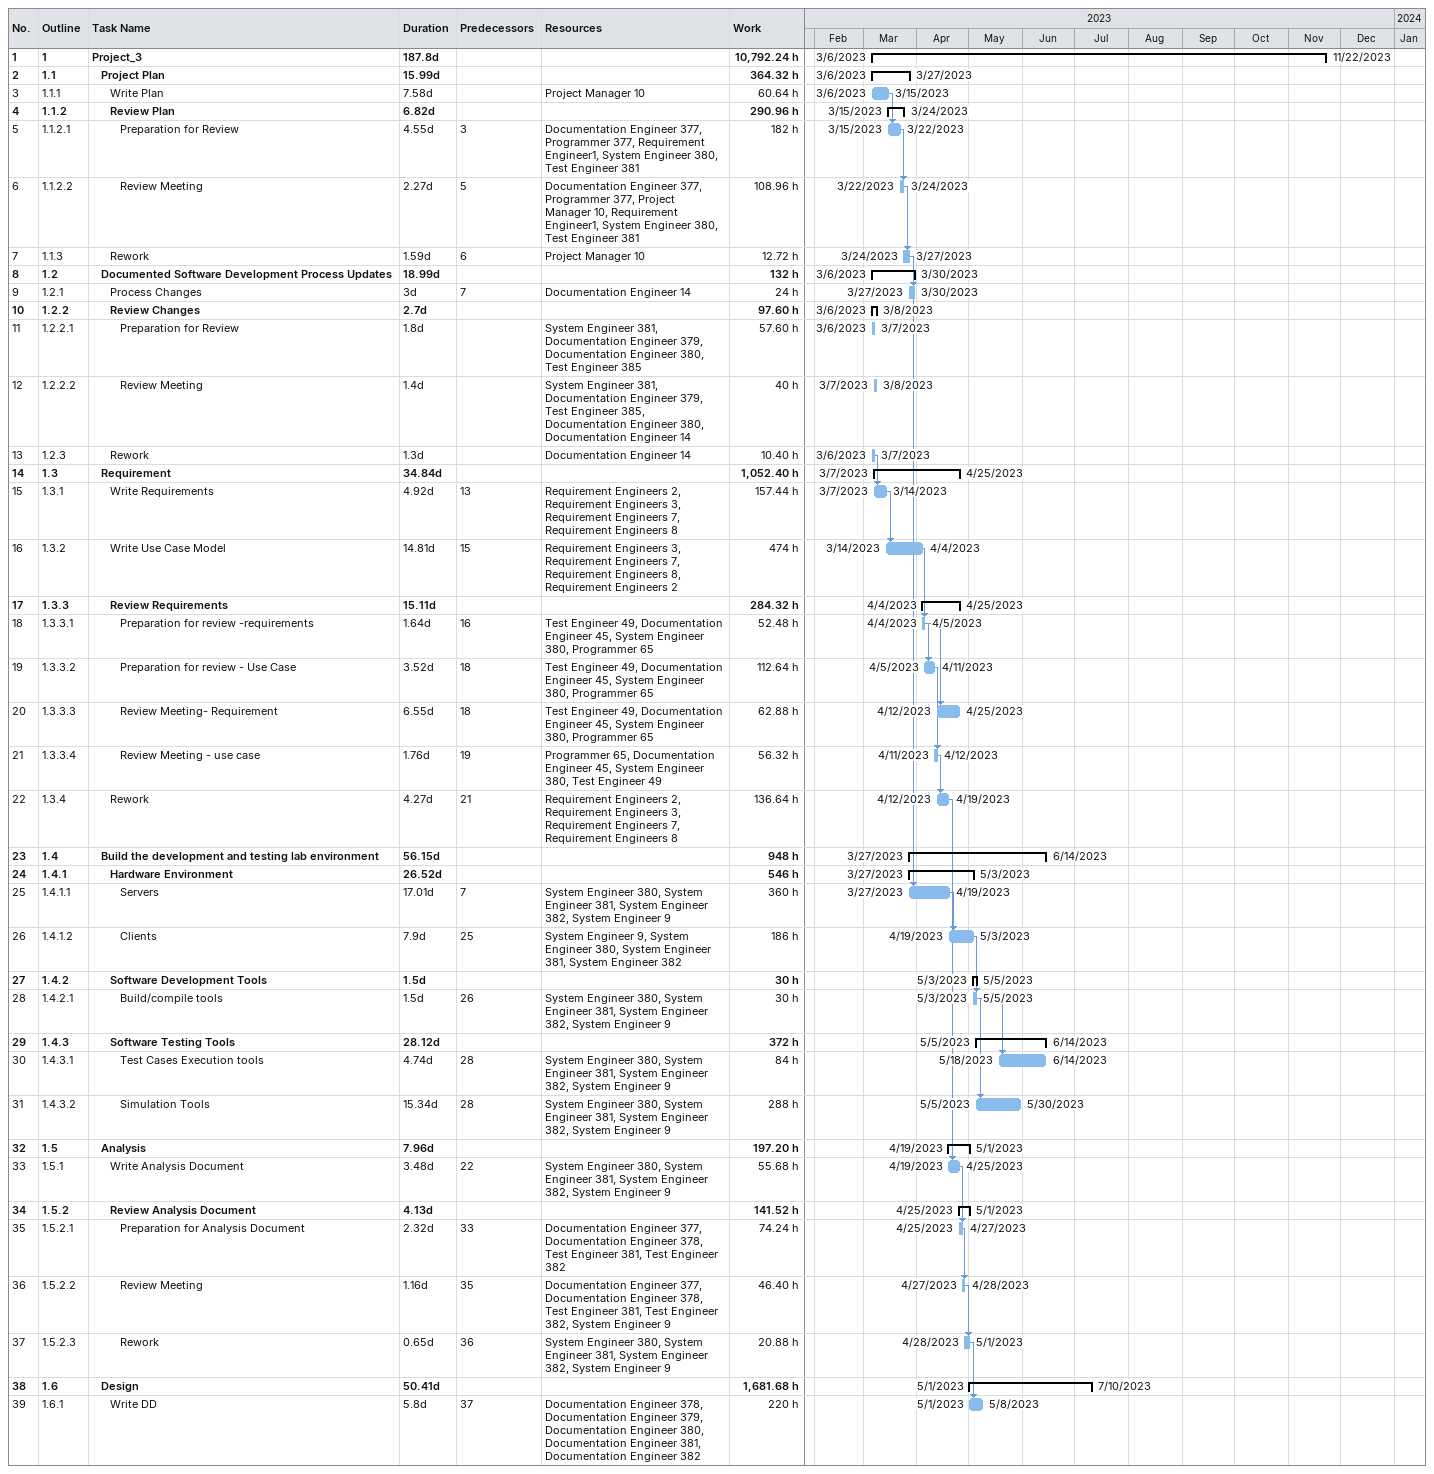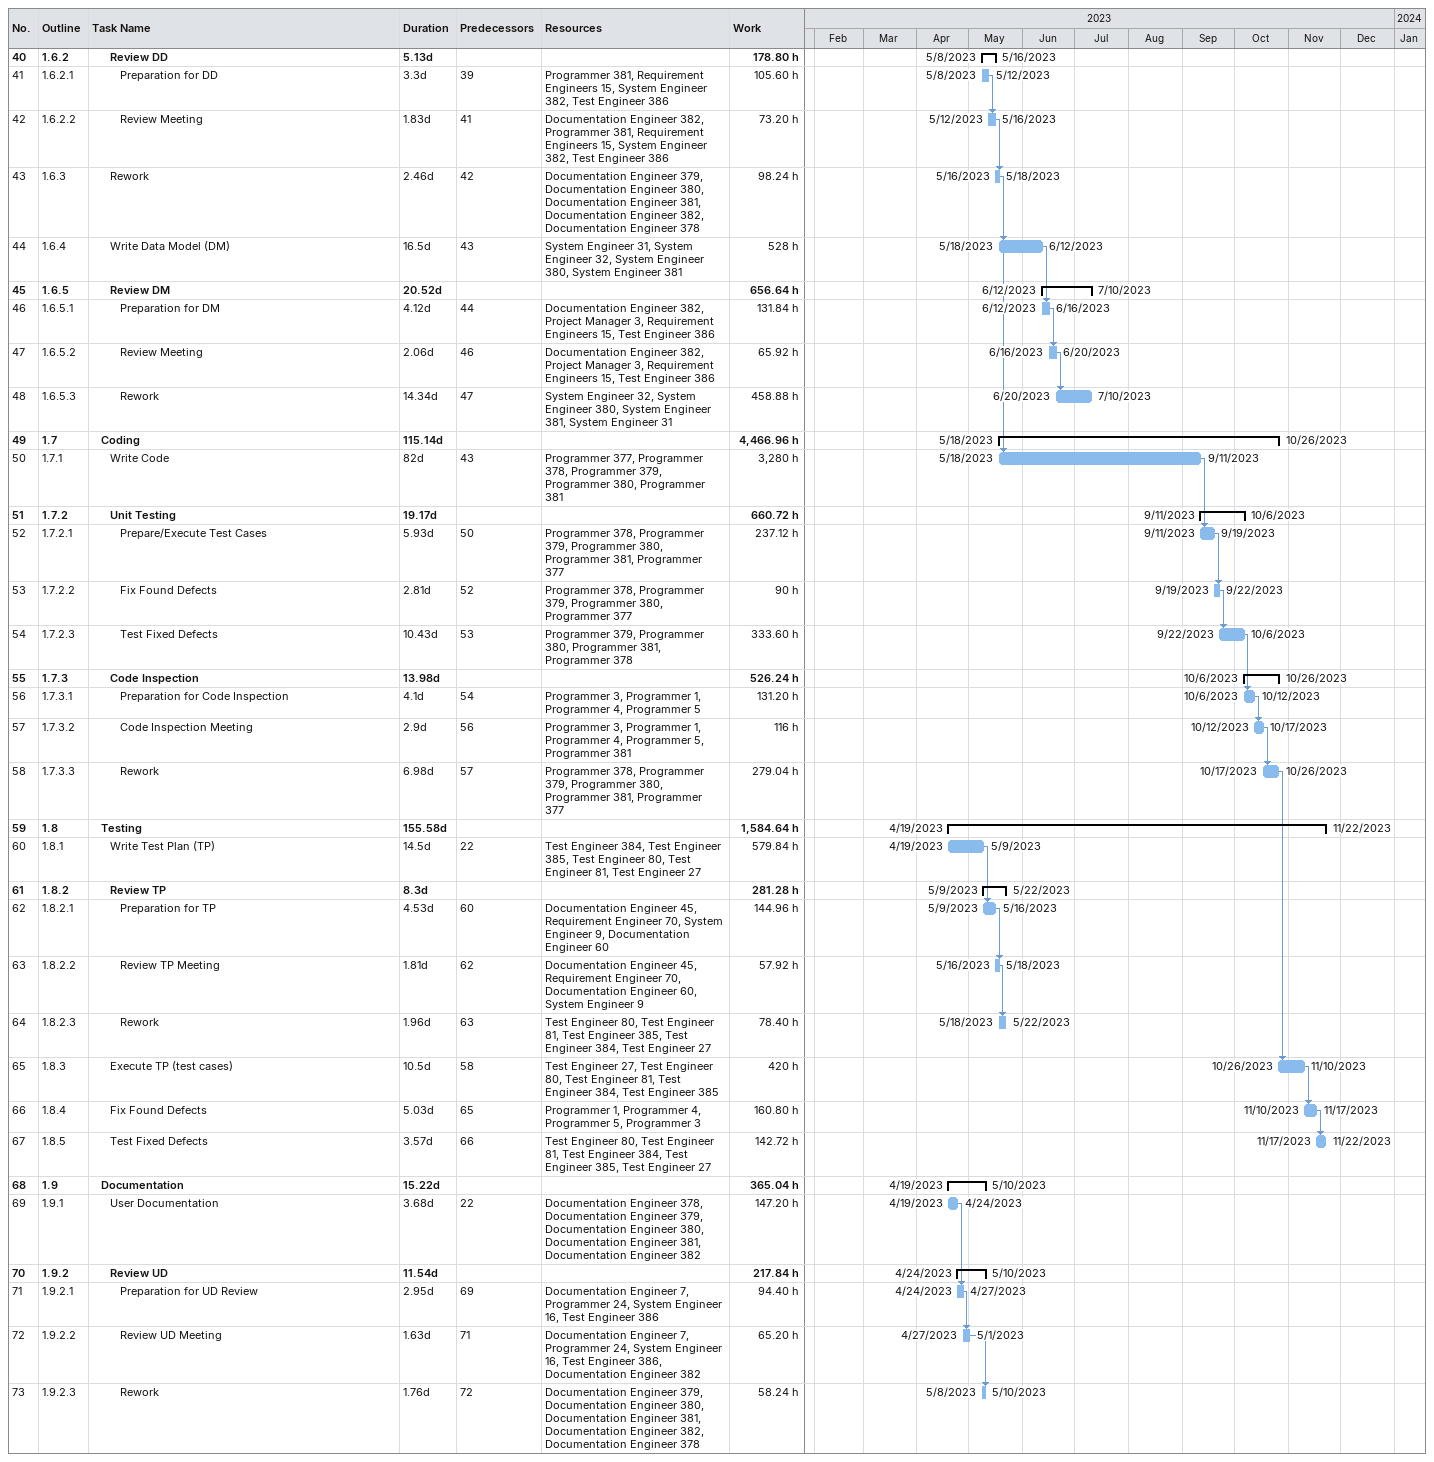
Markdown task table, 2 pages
| ID | WBS | Task | Duration | Start | Finish | Predecessors | Resources | Work (h) |
|---|---|---|---|---|---|---|---|---|
| 1 | 1 | **Project_3** | 187.8d | 2023-03-06 | 2023-11-22 |  |  | 10792.24 |
| 2 | 1.1 | **Project Plan** | 15.99d | 2023-03-06 | 2023-03-27 |  |  | 364.32 |
| 3 | 1.1.1 | Write Plan | 7.58d | 2023-03-06 | 2023-03-15 |  | Project Manager 10 | 60.64 |
| 4 | 1.1.2 | **Review Plan** | 6.82d | 2023-03-15 | 2023-03-24 |  |  | 290.96 |
| 5 | 1.1.2.1 | Preparation for Review | 4.55d | 2023-03-15 | 2023-03-22 | 3 | Documentation Engineer 377, Programmer 377, Requirement Engineer1, System Engineer 380, Test Engineer 381 | 182 |
| 6 | 1.1.2.2 | Review Meeting | 2.27d | 2023-03-22 | 2023-03-24 | 5 | Documentation Engineer 377, Programmer 377, Project Manager 10, Requirement Engineer1, System Engineer 380, Test Engineer 381 | 108.96 |
| 7 | 1.1.3 | Rework | 1.59d | 2023-03-24 | 2023-03-27 | 6 | Project Manager 10 | 12.72 |
| 8 | 1.2 | **Documented Software Development Process Updates** | 18.99d | 2023-03-06 | 2023-03-30 |  |  | 132 |
| 9 | 1.2.1 | Process Changes | 3d | 2023-03-27 | 2023-03-30 | 7 | Documentation Engineer 14 | 24 |
| 10 | 1.2.2 | **Review Changes** | 2.7d | 2023-03-06 | 2023-03-08 |  |  | 97.60 |
| 11 | 1.2.2.1 | Preparation for Review | 1.8d | 2023-03-06 | 2023-03-07 |  | System Engineer 381, Documentation Engineer 379, Documentation Engineer 380, Test Engineer 385 | 57.60 |
| 12 | 1.2.2.2 | Review Meeting | 1.4d | 2023-03-07 | 2023-03-08 |  | System Engineer 381, Documentation Engineer 379, Test Engineer 385, Documentation Engineer 380, Documentation Engineer 14 | 40 |
| 13 | 1.2.3 | Rework | 1.3d | 2023-03-06 | 2023-03-07 |  | Documentation Engineer 14 | 10.40 |
| 14 | 1.3 | **Requirement** | 34.84d | 2023-03-07 | 2023-04-25 |  |  | 1052.40 |
| 15 | 1.3.1 | Write Requirements | 4.92d | 2023-03-07 | 2023-03-14 | 13 | Requirement Engineers 2, Requirement Engineers 3, Requirement Engineers 7, Requirement Engineers 8 | 157.44 |
| 16 | 1.3.2 | Write Use Case Model | 14.81d | 2023-03-14 | 2023-04-04 | 15 | Requirement Engineers 3, Requirement Engineers 7, Requirement Engineers 8, Requirement Engineers 2 | 474 |
| 17 | 1.3.3 | **Review Requirements** | 15.11d | 2023-04-04 | 2023-04-25 |  |  | 284.32 |
| 18 | 1.3.3.1 | Preparation for review -requirements | 1.64d | 2023-04-04 | 2023-04-05 | 16 | Test Engineer 49, Documentation Engineer 45, System Engineer 380, Programmer 65 | 52.48 |
| 19 | 1.3.3.2 | Preparation for review - Use Case | 3.52d | 2023-04-05 | 2023-04-11 | 18 | Test Engineer 49, Documentation Engineer 45, System Engineer 380, Programmer 65 | 112.64 |
| 20 | 1.3.3.3 | Review Meeting- Requirement | 6.55d | 2023-04-12 | 2023-04-25 | 18 | Test Engineer 49, Documentation Engineer 45, System Engineer 380, Programmer 65 | 62.88 |
| 21 | 1.3.3.4 | Review Meeting - use case | 1.76d | 2023-04-11 | 2023-04-12 | 19 | Programmer 65, Documentation Engineer 45, System Engineer 380, Test Engineer 49 | 56.32 |
| 22 | 1.3.4 | Rework | 4.27d | 2023-04-12 | 2023-04-19 | 21 | Requirement Engineers 2, Requirement Engineers 3, Requirement Engineers 7, Requirement Engineers 8 | 136.64 |
| 23 | 1.4 | **Build the development and testing lab environment** | 56.15d | 2023-03-27 | 2023-06-14 |  |  | 948 |
| 24 | 1.4.1 | **Hardware Environment** | 26.52d | 2023-03-27 | 2023-05-03 |  |  | 546 |
| 25 | 1.4.1.1 | Servers | 17.01d | 2023-03-27 | 2023-04-19 | 7 | System Engineer 380, System Engineer 381, System Engineer 382, System Engineer 9 | 360 |
| 26 | 1.4.1.2 | Clients | 7.9d | 2023-04-19 | 2023-05-03 | 25 | System Engineer 9, System Engineer 380, System Engineer 381, System Engineer 382 | 186 |
| 27 | 1.4.2 | **Software Development Tools** | 1.5d | 2023-05-03 | 2023-05-05 |  |  | 30 |
| 28 | 1.4.2.1 | Build/compile tools | 1.5d | 2023-05-03 | 2023-05-05 | 26 | System Engineer 380, System Engineer 381, System Engineer 382, System Engineer 9 | 30 |
| 29 | 1.4.3 | **Software Testing Tools** | 28.12d | 2023-05-05 | 2023-06-14 |  |  | 372 |
| 30 | 1.4.3.1 | Test Cases Execution tools | 4.74d | 2023-05-18 | 2023-06-14 | 28 | System Engineer 380, System Engineer 381, System Engineer 382, System Engineer 9 | 84 |
| 31 | 1.4.3.2 | Simulation Tools | 15.34d | 2023-05-05 | 2023-05-30 | 28 | System Engineer 380, System Engineer 381, System Engineer 382, System Engineer 9 | 288 |
| 32 | 1.5 | **Analysis** | 7.96d | 2023-04-19 | 2023-05-01 |  |  | 197.20 |
| 33 | 1.5.1 | Write Analysis Document | 3.48d | 2023-04-19 | 2023-04-25 | 22 | System Engineer 380, System Engineer 381, System Engineer 382, System Engineer 9 | 55.68 |
| 34 | 1.5.2 | **Review Analysis Document** | 4.13d | 2023-04-25 | 2023-05-01 |  |  | 141.52 |
| 35 | 1.5.2.1 | Preparation for Analysis Document | 2.32d | 2023-04-25 | 2023-04-27 | 33 | Documentation Engineer 377, Documentation Engineer 378, Test Engineer 381, Test Engineer 382 | 74.24 |
| 36 | 1.5.2.2 | Review Meeting | 1.16d | 2023-04-27 | 2023-04-28 | 35 | Documentation Engineer 377, Documentation Engineer 378, Test Engineer 381, Test Engineer 382, System Engineer 9 | 46.40 |
| 37 | 1.5.2.3 | Rework | 0.65d | 2023-04-28 | 2023-05-01 | 36 | System Engineer 380, System Engineer 381, System Engineer 382, System Engineer 9 | 20.88 |
| 38 | 1.6 | **Design** | 50.41d | 2023-05-01 | 2023-07-10 |  |  | 1681.68 |
| 39 | 1.6.1 | Write DD | 5.8d | 2023-05-01 | 2023-05-08 | 37 | Documentation Engineer 378, Documentation Engineer 379, Documentation Engineer 380, Documentation Engineer 381, Documentation Engineer 382 | 220 |
| 40 | 1.6.2 | **Review DD** | 5.13d | 2023-05-08 | 2023-05-16 |  |  | 178.80 |
| 41 | 1.6.2.1 | Preparation for DD | 3.3d | 2023-05-08 | 2023-05-12 | 39 | Programmer 381, Requirement Engineers 15, System Engineer 382, Test Engineer 386 | 105.60 |
| 42 | 1.6.2.2 | Review Meeting | 1.83d | 2023-05-12 | 2023-05-16 | 41 | Documentation Engineer 382, Programmer 381, Requirement Engineers 15, System Engineer 382, Test Engineer 386 | 73.20 |
| 43 | 1.6.3 | Rework | 2.46d | 2023-05-16 | 2023-05-18 | 42 | Documentation Engineer 379, Documentation Engineer 380, Documentation Engineer 381, Documentation Engineer 382, Documentation Engineer 378 | 98.24 |
| 44 | 1.6.4 | Write Data Model (DM) | 16.5d | 2023-05-18 | 2023-06-12 | 43 | System Engineer 31, System Engineer 32, System Engineer 380, System Engineer 381 | 528 |
| 45 | 1.6.5 | **Review DM** | 20.52d | 2023-06-12 | 2023-07-10 |  |  | 656.64 |
| 46 | 1.6.5.1 | Preparation for DM | 4.12d | 2023-06-12 | 2023-06-16 | 44 | Documentation Engineer 382, Project Manager 3, Requirement Engineers 15, Test Engineer 386 | 131.84 |
| 47 | 1.6.5.2 | Review Meeting | 2.06d | 2023-06-16 | 2023-06-20 | 46 | Documentation Engineer 382, Project Manager 3, Requirement Engineers 15, Test Engineer 386 | 65.92 |
| 48 | 1.6.5.3 | Rework | 14.34d | 2023-06-20 | 2023-07-10 | 47 | System Engineer 32, System Engineer 380, System Engineer 381, System Engineer 31 | 458.88 |
| 49 | 1.7 | **Coding** | 115.14d | 2023-05-18 | 2023-10-26 |  |  | 4466.96 |
| 50 | 1.7.1 | Write Code | 82d | 2023-05-18 | 2023-09-11 | 43 | Programmer 377, Programmer 378, Programmer 379, Programmer 380, Programmer 381 | 3280 |
| 51 | 1.7.2 | **Unit Testing** | 19.17d | 2023-09-11 | 2023-10-06 |  |  | 660.72 |
| 52 | 1.7.2.1 | Prepare/Execute Test Cases | 5.93d | 2023-09-11 | 2023-09-19 | 50 | Programmer 378, Programmer 379, Programmer 380, Programmer 381, Programmer 377 | 237.12 |
| 53 | 1.7.2.2 | Fix Found Defects | 2.81d | 2023-09-19 | 2023-09-22 | 52 | Programmer 378, Programmer 379, Programmer 380, Programmer 377 | 90 |
| 54 | 1.7.2.3 | Test Fixed Defects | 10.43d | 2023-09-22 | 2023-10-06 | 53 | Programmer 379, Programmer 380, Programmer 381, Programmer 378 | 333.60 |
| 55 | 1.7.3 | **Code Inspection** | 13.98d | 2023-10-06 | 2023-10-26 |  |  | 526.24 |
| 56 | 1.7.3.1 | Preparation for Code Inspection | 4.1d | 2023-10-06 | 2023-10-12 | 54 | Programmer 3, Programmer 1, Programmer 4, Programmer 5 | 131.20 |
| 57 | 1.7.3.2 | Code Inspection Meeting | 2.9d | 2023-10-12 | 2023-10-17 | 56 | Programmer 3, Programmer 1, Programmer 4, Programmer 5, Programmer 381 | 116 |
| 58 | 1.7.3.3 | Rework | 6.98d | 2023-10-17 | 2023-10-26 | 57 | Programmer 378, Programmer 379, Programmer 380, Programmer 381, Programmer 377 | 279.04 |
| 59 | 1.8 | **Testing** | 155.58d | 2023-04-19 | 2023-11-22 |  |  | 1584.64 |
| 60 | 1.8.1 | Write Test Plan (TP) | 14.5d | 2023-04-19 | 2023-05-09 | 22 | Test Engineer 384, Test Engineer 385, Test Engineer 80, Test Engineer 81, Test Engineer 27 | 579.84 |
| 61 | 1.8.2 | **Review TP** | 8.3d | 2023-05-09 | 2023-05-22 |  |  | 281.28 |
| 62 | 1.8.2.1 | Preparation for TP | 4.53d | 2023-05-09 | 2023-05-16 | 60 | Documentation Engineer 45, Requirement Engineer 70, System Engineer 9, Documentation Engineer 60 | 144.96 |
| 63 | 1.8.2.2 | Review TP Meeting | 1.81d | 2023-05-16 | 2023-05-18 | 62 | Documentation Engineer 45, Requirement Engineer 70, Documentation Engineer 60, System Engineer 9 | 57.92 |
| 64 | 1.8.2.3 | Rework | 1.96d | 2023-05-18 | 2023-05-22 | 63 | Test Engineer 80, Test Engineer 81, Test Engineer 385, Test Engineer 384, Test Engineer 27 | 78.40 |
| 65 | 1.8.3 | Execute TP (test cases) | 10.5d | 2023-10-26 | 2023-11-10 | 58 | Test Engineer 27, Test Engineer 80, Test Engineer 81, Test Engineer 384, Test Engineer 385 | 420 |
| 66 | 1.8.4 | Fix Found Defects | 5.03d | 2023-11-10 | 2023-11-17 | 65 | Programmer 1, Programmer 4, Programmer 5, Programmer 3 | 160.80 |
| 67 | 1.8.5 | Test Fixed Defects | 3.57d | 2023-11-17 | 2023-11-22 | 66 | Test Engineer 80, Test Engineer 81, Test Engineer 384, Test Engineer 385, Test Engineer 27 | 142.72 |
| 68 | 1.9 | **Documentation** | 15.22d | 2023-04-19 | 2023-05-10 |  |  | 365.04 |
| 69 | 1.9.1 | User Documentation | 3.68d | 2023-04-19 | 2023-04-24 | 22 | Documentation Engineer 378, Documentation Engineer 379, Documentation Engineer 380, Documentation Engineer 381, Documentation Engineer 382 | 147.20 |
| 70 | 1.9.2 | **Review UD** | 11.54d | 2023-04-24 | 2023-05-10 |  |  | 217.84 |
| 71 | 1.9.2.1 | Preparation for UD Review | 2.95d | 2023-04-24 | 2023-04-27 | 69 | Documentation Engineer 7, Programmer 24, System Engineer 16, Test Engineer 386 | 94.40 |
| 72 | 1.9.2.2 | Review UD Meeting | 1.63d | 2023-04-27 | 2023-05-01 | 71 | Documentation Engineer 7, Programmer 24, System Engineer 16, Test Engineer 386, Documentation Engineer 382 | 65.20 |
| 73 | 1.9.2.3 | Rework | 1.76d | 2023-05-08 | 2023-05-10 | 72 | Documentation Engineer 379, Documentation Engineer 380, Documentation Engineer 381, Documentation Engineer 382, Documentation Engineer 378 | 58.24 |
